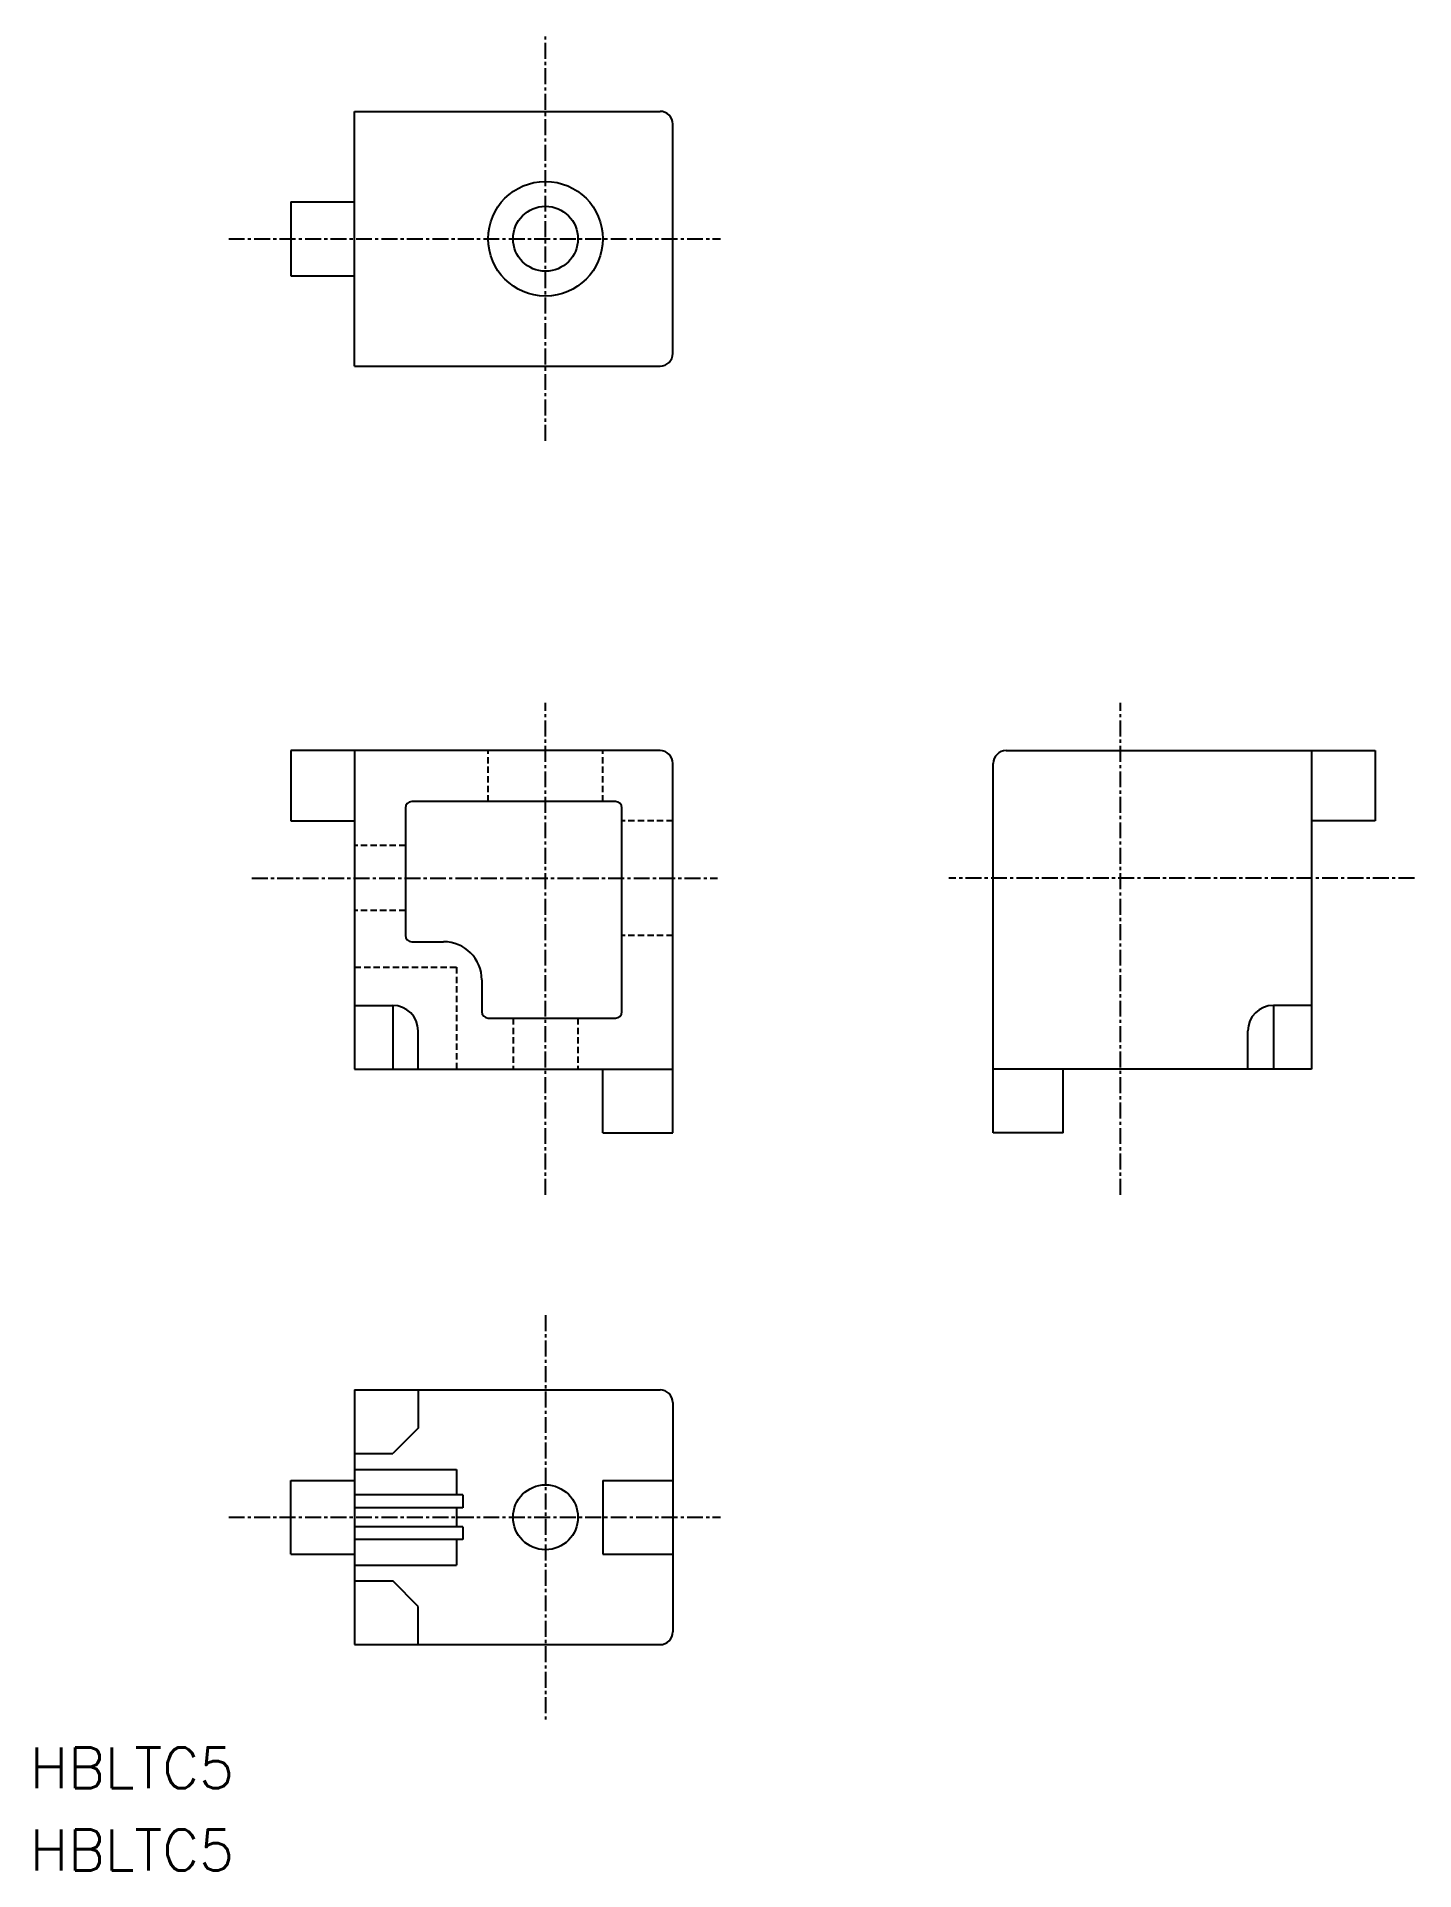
# Model space of a CAD drawing. Extents: x -40 to 68, y -78 to 66.
import ezdxf

# ---------------------------------------------------------------- set-up
doc = ezdxf.new("R2010")
doc.units = 0
doc.linetypes.add('CENTER', pattern=[2, 1.25, -0.25, 0.25, -0.25])
doc.linetypes.add('DASHED', pattern=[0.75, 0.5, -0.25])
doc.layers.get('0').update_dxf_attribs({"linetype": 'CONTINUOUS'})
doc.layers.add('CENTER', color=1, linetype='CENTER')
doc.styles.get("Standard").update_dxf_attribs({"font": 'txt.shx', "bigfont": 'bigfont.shx'})

msp = doc.modelspace()

# ---------------------------------------------------------------- linework, layer by layer
at = {"color": 7, "linetype": 'CONTINUOUS'}
for p, q in [((-15, 40.19), (-15, 60.19)), ((-15, 60.19), (9, 60.19)), ((10, 41.19), (10, 59.19)), ((-20, 53.09), (-20, 47.29)), ((-20, 53.09), (-15, 53.09)), ((-20, 47.29), (-15, 47.29)), ((-15, 40.19), (9, 40.19)), ((9, 10), (-20, 10)), ((-20, 10), (-20, 4.5)), ((-15, 10), (-15, -15)), ((10, -20), (10, 9)), ((35.17, -20), (35.17, 9)), ((36.17, 10), (65.17, 10)), ((60.17, 10), (60.17, -15)), ((65.17, 10), (65.17, 4.5)), ((5.5, 6), (-10.5, 6)), ((-20, 4.5), (-15, 4.5)), ((-11, 5.5), (-11, -4.5)), ((6, -10.5), (6, 5.5)), ((65.17, 4.5), (60.17, 4.5)), ((-10.5, -5), (-8, -5)), ((-5, -8), (-5, -10.5)), ((-15, -10), (-12, -10)), ((-12, -10), (-12, -15)), ((60.17, -10), (57.17, -10)), ((57.17, -10), (57.17, -15)), ((-4.5, -11), (5.5, -11)), ((-10, -15), (-10, -12)), ((55.17, -15), (55.17, -12)), ((-15, -15), (10, -15)), ((4.5, -20), (4.5, -15)), ((60.17, -15), (35.17, -15)), ((40.67, -20), (40.67, -15)), ((4.5, -20), (10, -20)), ((40.67, -20), (35.17, -20)), ((-15, -40.19), (-15, -60.19)), ((-15, -40.19), (9, -40.19)), ((-10, -40.19), (-10, -43.19)), ((10, -41.19), (10, -59.19)), ((-10, -43.19), (-12, -45.19)), ((-15, -45.19), (-12, -45.19)), ((-20, -53.09), (-20, -47.29)), ((-20, -47.29), (-15, -47.29)), ((-15, -46.44), (-7, -46.44)), ((-7, -46.44), (-7, -48.44)), ((-7, -47.06), (-7, -48.44)), ((4.5, -47.29), (4.5, -53.09)), ((4.5, -47.29), (10, -47.29)), ((-6.5, -48.44), (-15, -48.44)), ((-6.5, -48.44), (-6.5, -49.44)), ((-6.5, -49.44), (-15, -49.44)), ((-7, -49.44), (-7, -50.94)), ((-7, -49.44), (-7, -50.94)), ((-6.5, -50.94), (-15, -50.94)), ((-6.5, -50.94), (-6.5, -51.94)), ((-20, -53.09), (-15, -53.09)), ((-6.5, -51.94), (-15, -51.94)), ((-7, -51.94), (-7, -53.94)), ((4.5, -53.09), (10, -53.09)), ((-15, -53.94), (-7, -53.94)), ((-15, -55.19), (-12, -55.19)), ((-10, -57.19), (-12, -55.19)), ((-10, -60.19), (-10, -57.19)), ((-15, -60.19), (9, -60.19))]:
    msp.add_line(p, q, dxfattribs=at)
at = {"color": 3, "linetype": 'DASHED'}
for p, q in [((-4.5, 6), (-4.5, 10)), ((4.5, 6), (4.5, 10)), ((10, 4.5), (6, 4.5)), ((-11, 2.55), (-15, 2.55)), ((-11, -2.55), (-15, -2.55)), ((10, -4.5), (6, -4.5)), ((-15, -7), (-7, -7)), ((-7, -7), (-7, -15)), ((-2.55, -11), (-2.55, -15)), ((2.55, -11), (2.55, -15))]:
    msp.add_line(p, q, dxfattribs=at)
at = {"color": 7, "linetype": 'CONTINUOUS'}
for centre, radius in [((0, 50.19), 4.5), ((0, -50.19), 2.55)]:
    msp.add_circle(centre, radius, dxfattribs=at)
at = {"color": 3, "linetype": 'CONTINUOUS'}
msp.add_circle((0, 50.19), 2.55, dxfattribs=at)
at = {"color": 7, "linetype": 'CONTINUOUS'}
for centre, radius, start, end in [((9, 59.19), 1, 0, 90), ((9, 41.19), 1, 270, 0), ((9, 9), 1, 0, 90), ((36.17, 9), 1, 90, 180), ((-10.5, 5.5), 0.5, 90, 180), ((5.5, 5.5), 0.5, 0, 90), ((-10.5, -4.5), 0.5, 180, 270), ((-8, -8), 3, 0, 90), ((-12, -12), 2, 0, 90), ((57.17, -12), 2, 90, 180), ((-4.5, -10.5), 0.5, 180, 270), ((5.5, -10.5), 0.5, 270, 0), ((9, -41.19), 1, 0, 90), ((9, -59.19), 1, 270, 0)]:
    msp.add_arc(centre, radius, start, end, dxfattribs=at)
at = {"layer": 'CENTER', "color": 1, "linetype": 'CENTER'}
for p, q in [((0, 34.32), (0, 66.06)), ((-24.88, 50.19), (13.75, 50.19)), ((0, -24.88), (0, 13.75)), ((45.17, -24.88), (45.17, 13.75)), ((-23.07, 0), (13.5, 0)), ((68.24, 0), (31.67, 0)), ((0, -34.32), (0, -66.06)), ((-24.88, -50.19), (13.75, -50.19))]:
    msp.add_line(p, q, dxfattribs=at)

# ---------------------------------------------------------------- texts
at = {"color": 7, "linetype": 'CONTINUOUS'}
for p in [(-40.51, -71.46), (-40.51, -77.91)]:
    msp.add_text('HBLTC5', height=3.2, dxfattribs=at).set_placement(p)

doc.saveas('drawing.dxf')
